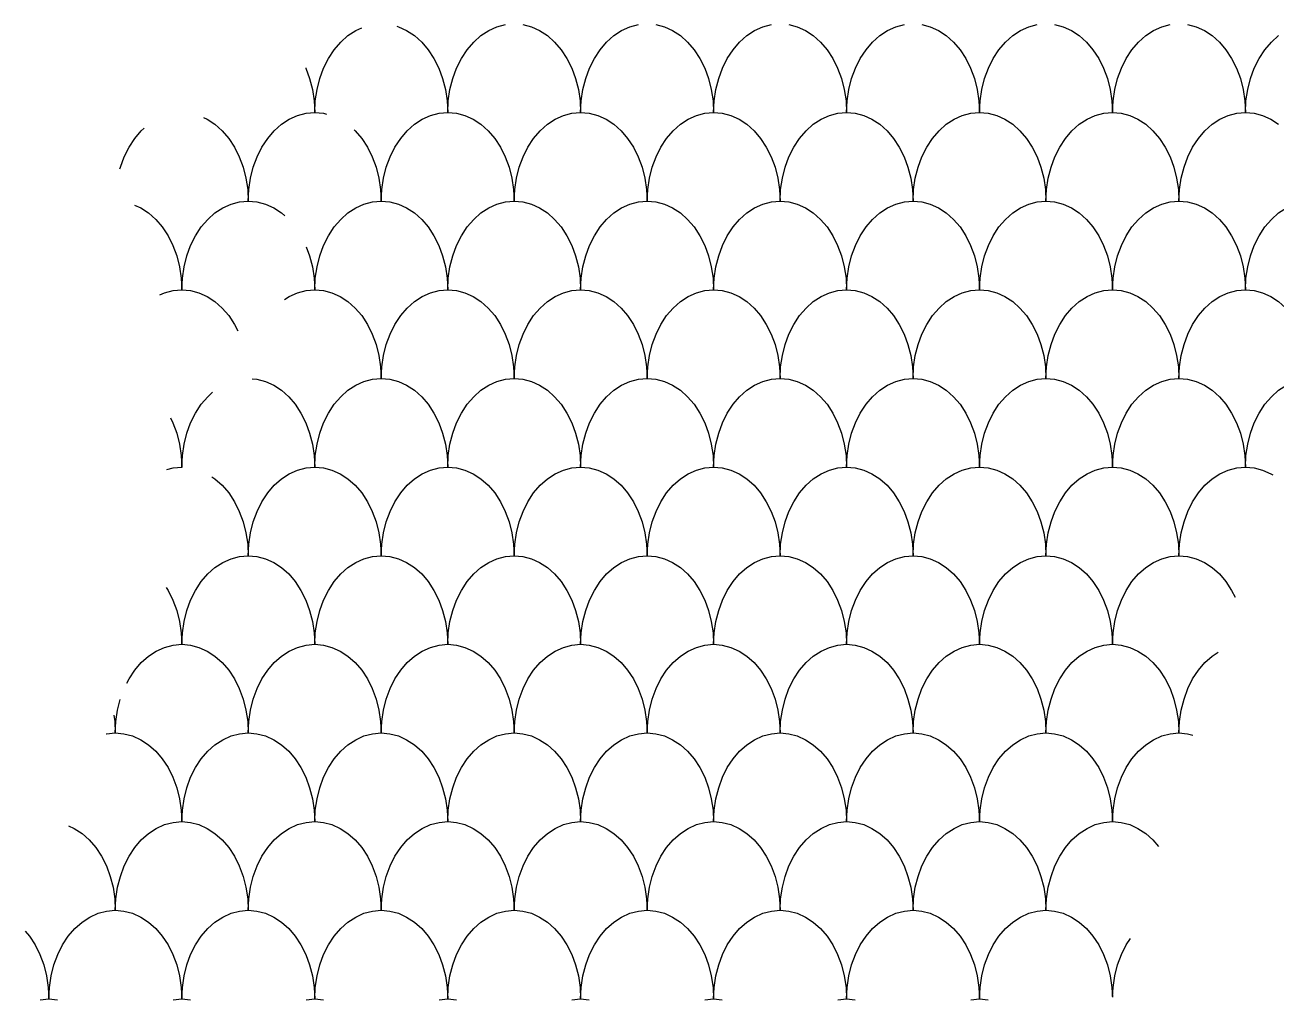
# Model space of a CAD drawing. Header units: millimetres. Extents: x 162 to 274, y -149 to -79.
# Drawn here: x 172.86 to 201.11, y -113.88 to -91.91 of the extents above; entities that cross this region are included whole.
import ezdxf

# ---------------------------------------------------------------- set-up
doc = ezdxf.new("R2010")
doc.units = ezdxf.units.MM

msp = doc.modelspace()

# ---------------------------------------------------------------- linework, layer by layer
for points in [[(179.394, -93.88), (179.407, -93.619), (179.446, -93.362), (179.509, -93.114), (179.595, -92.88), (179.704, -92.662), (179.834, -92.465), (179.981, -92.293), (180.144, -92.148), (180.32, -92.032), (180.459, -91.969)], [(181.247, -91.938), (181.283, -91.948), (181.468, -92.032), (181.644, -92.148), (181.808, -92.293), (181.955, -92.465), (182.084, -92.662), (182.193, -92.88), (182.28, -93.114), (182.343, -93.362), (182.382, -93.619), (182.394, -93.88)], [(182.394, -93.88), (182.407, -93.619), (182.446, -93.362), (182.509, -93.114), (182.595, -92.88), (182.704, -92.662), (182.834, -92.465), (182.981, -92.293), (183.144, -92.148), (183.32, -92.032), (183.506, -91.948), (183.699, -91.897)], [(184.09, -91.897), (184.283, -91.948), (184.468, -92.032), (184.644, -92.148), (184.808, -92.293), (184.955, -92.465), (185.084, -92.662), (185.193, -92.88), (185.28, -93.114), (185.343, -93.362), (185.382, -93.619), (185.394, -93.88)], [(185.394, -93.88), (185.407, -93.619), (185.446, -93.362), (185.509, -93.114), (185.595, -92.88), (185.704, -92.662), (185.834, -92.465), (185.981, -92.293), (186.144, -92.148), (186.32, -92.032), (186.506, -91.948), (186.699, -91.897)], [(187.09, -91.897), (187.283, -91.948), (187.468, -92.032), (187.644, -92.148), (187.808, -92.293), (187.955, -92.465), (188.084, -92.662), (188.193, -92.88), (188.28, -93.114), (188.343, -93.362), (188.382, -93.619), (188.394, -93.88)], [(188.394, -93.88), (188.407, -93.619), (188.446, -93.362), (188.509, -93.114), (188.595, -92.88), (188.704, -92.662), (188.834, -92.465), (188.981, -92.293), (189.144, -92.148), (189.32, -92.032), (189.506, -91.948), (189.699, -91.897)], [(190.09, -91.897), (190.283, -91.948), (190.468, -92.032), (190.644, -92.148), (190.808, -92.293), (190.955, -92.465), (191.084, -92.662), (191.193, -92.88), (191.28, -93.114), (191.343, -93.362), (191.382, -93.619), (191.394, -93.88)], [(191.394, -93.88), (191.407, -93.619), (191.446, -93.362), (191.509, -93.114), (191.595, -92.88), (191.704, -92.662), (191.834, -92.465), (191.981, -92.293), (192.144, -92.148), (192.32, -92.032), (192.506, -91.948), (192.699, -91.897)], [(193.09, -91.897), (193.283, -91.948), (193.468, -92.032), (193.644, -92.148), (193.808, -92.293), (193.955, -92.465), (194.084, -92.662), (194.193, -92.88), (194.28, -93.114), (194.343, -93.362), (194.382, -93.619), (194.394, -93.88)], [(194.394, -93.88), (194.407, -93.619), (194.446, -93.362), (194.509, -93.114), (194.595, -92.88), (194.704, -92.662), (194.834, -92.465), (194.981, -92.293), (195.144, -92.148), (195.32, -92.032), (195.506, -91.948), (195.699, -91.897)], [(196.09, -91.897), (196.283, -91.948), (196.468, -92.032), (196.644, -92.148), (196.808, -92.293), (196.955, -92.465), (197.084, -92.662), (197.193, -92.88), (197.28, -93.114), (197.343, -93.362), (197.382, -93.619), (197.394, -93.88)], [(197.394, -93.88), (197.407, -93.619), (197.446, -93.362), (197.509, -93.114), (197.595, -92.88), (197.704, -92.662), (197.834, -92.465), (197.981, -92.293), (198.144, -92.148), (198.32, -92.032), (198.506, -91.948), (198.699, -91.897)], [(199.09, -91.897), (199.283, -91.948), (199.468, -92.032), (199.644, -92.148), (199.808, -92.293), (199.955, -92.465), (200.084, -92.662), (200.193, -92.88), (200.28, -93.114), (200.343, -93.362), (200.382, -93.619), (200.394, -93.88)], [(200.394, -93.88), (200.407, -93.619), (200.446, -93.362), (200.509, -93.114), (200.595, -92.88), (200.704, -92.662), (200.834, -92.465), (200.981, -92.293), (201.144, -92.148)], [(179.191, -92.875), (179.193, -92.88), (179.28, -93.114), (179.343, -93.362), (179.382, -93.619), (179.394, -93.88)], [(176.883, -93.993), (176.968, -94.032), (177.144, -94.148), (177.308, -94.293), (177.455, -94.465), (177.584, -94.662), (177.693, -94.88), (177.78, -95.114), (177.843, -95.362), (177.882, -95.619), (177.894, -95.88)], [(177.894, -95.88), (177.907, -95.619), (177.946, -95.362), (178.009, -95.114), (178.095, -94.88), (178.204, -94.662), (178.334, -94.465), (178.481, -94.293), (178.644, -94.148), (178.82, -94.032), (179.006, -93.948), (179.199, -93.897), (179.394, -93.88), (179.59, -93.897), (179.662, -93.916)], [(180.894, -95.88), (180.907, -95.619), (180.946, -95.362), (181.009, -95.114), (181.095, -94.88), (181.204, -94.662), (181.334, -94.465), (181.481, -94.293), (181.644, -94.148), (181.82, -94.032), (182.006, -93.948), (182.199, -93.897), (182.394, -93.88), (182.59, -93.897), (182.783, -93.948), (182.968, -94.032), (183.144, -94.148), (183.308, -94.293), (183.455, -94.465), (183.584, -94.662), (183.693, -94.88), (183.78, -95.114), (183.843, -95.362), (183.882, -95.619), (183.894, -95.88)], [(183.894, -95.88), (183.907, -95.619), (183.946, -95.362), (184.009, -95.114), (184.095, -94.88), (184.204, -94.662), (184.334, -94.465), (184.481, -94.293), (184.644, -94.148), (184.82, -94.032), (185.006, -93.948), (185.199, -93.897), (185.394, -93.88), (185.59, -93.897), (185.783, -93.948), (185.968, -94.032), (186.144, -94.148), (186.308, -94.293), (186.455, -94.465), (186.584, -94.662), (186.693, -94.88), (186.78, -95.114), (186.843, -95.362), (186.882, -95.619), (186.894, -95.88)], [(186.894, -95.88), (186.907, -95.619), (186.946, -95.362), (187.009, -95.114), (187.095, -94.88), (187.204, -94.662), (187.334, -94.465), (187.481, -94.293), (187.644, -94.148), (187.82, -94.032), (188.006, -93.948), (188.199, -93.897), (188.394, -93.88), (188.59, -93.897), (188.783, -93.948), (188.968, -94.032), (189.144, -94.148), (189.308, -94.293), (189.455, -94.465), (189.584, -94.662), (189.693, -94.88), (189.78, -95.114), (189.843, -95.362), (189.882, -95.619), (189.894, -95.88)], [(189.894, -95.88), (189.907, -95.619), (189.946, -95.362), (190.009, -95.114), (190.095, -94.88), (190.204, -94.662), (190.334, -94.465), (190.481, -94.293), (190.644, -94.148), (190.82, -94.032), (191.006, -93.948), (191.199, -93.897), (191.394, -93.88), (191.59, -93.897), (191.783, -93.948), (191.968, -94.032), (192.144, -94.148), (192.308, -94.293), (192.455, -94.465), (192.584, -94.662), (192.693, -94.88), (192.78, -95.114), (192.843, -95.362), (192.882, -95.619), (192.894, -95.88)], [(192.894, -95.88), (192.907, -95.619), (192.946, -95.362), (193.009, -95.114), (193.095, -94.88), (193.204, -94.662), (193.334, -94.465), (193.481, -94.293), (193.644, -94.148), (193.82, -94.032), (194.006, -93.948), (194.199, -93.897), (194.394, -93.88), (194.59, -93.897), (194.783, -93.948), (194.968, -94.032), (195.144, -94.148), (195.308, -94.293), (195.455, -94.465), (195.584, -94.662), (195.693, -94.88), (195.78, -95.114), (195.843, -95.362), (195.882, -95.619), (195.894, -95.88)], [(195.894, -95.88), (195.907, -95.619), (195.946, -95.362), (196.009, -95.114), (196.095, -94.88), (196.204, -94.662), (196.334, -94.465), (196.481, -94.293), (196.644, -94.148), (196.82, -94.032), (197.006, -93.948), (197.199, -93.897), (197.394, -93.88), (197.59, -93.897), (197.783, -93.948), (197.968, -94.032), (198.144, -94.148), (198.308, -94.293), (198.455, -94.465), (198.584, -94.662), (198.693, -94.88), (198.78, -95.114), (198.843, -95.362), (198.882, -95.619), (198.894, -95.88)], [(198.894, -95.88), (198.907, -95.619), (198.946, -95.362), (199.009, -95.114), (199.095, -94.88), (199.204, -94.662), (199.334, -94.465), (199.481, -94.293), (199.644, -94.148), (199.82, -94.032), (200.006, -93.948), (200.199, -93.897), (200.394, -93.88), (200.59, -93.897), (200.783, -93.948), (200.968, -94.032), (201.144, -94.148)], [(174.999, -95.153), (175.009, -95.114), (175.095, -94.88), (175.204, -94.662), (175.334, -94.465), (175.481, -94.293), (175.549, -94.233)], [(180.287, -94.275), (180.308, -94.293), (180.455, -94.465), (180.584, -94.662), (180.693, -94.88), (180.78, -95.114), (180.843, -95.362), (180.882, -95.619), (180.894, -95.88)], [(175.331, -95.97), (175.468, -96.032), (175.644, -96.148), (175.808, -96.293), (175.955, -96.465), (176.084, -96.662), (176.193, -96.88), (176.28, -97.114), (176.343, -97.362), (176.382, -97.619), (176.394, -97.88)], [(176.394, -97.88), (176.407, -97.619), (176.446, -97.362), (176.509, -97.114), (176.595, -96.88), (176.704, -96.662), (176.834, -96.465), (176.981, -96.293), (177.144, -96.148), (177.32, -96.032), (177.506, -95.948), (177.699, -95.897), (177.894, -95.88), (178.09, -95.897), (178.283, -95.948), (178.468, -96.032), (178.644, -96.148), (178.72, -96.215)], [(179.394, -97.88), (179.407, -97.619), (179.446, -97.362), (179.509, -97.114), (179.595, -96.88), (179.704, -96.662), (179.834, -96.465), (179.981, -96.293), (180.144, -96.148), (180.32, -96.032), (180.506, -95.948), (180.699, -95.897), (180.894, -95.88), (181.09, -95.897), (181.283, -95.948), (181.468, -96.032), (181.644, -96.148), (181.808, -96.293), (181.955, -96.465), (182.084, -96.662), (182.193, -96.88), (182.28, -97.114), (182.343, -97.362), (182.382, -97.619), (182.394, -97.88)], [(182.394, -97.88), (182.407, -97.619), (182.446, -97.362), (182.509, -97.114), (182.595, -96.88), (182.704, -96.662), (182.834, -96.465), (182.981, -96.293), (183.144, -96.148), (183.32, -96.032), (183.506, -95.948), (183.699, -95.897), (183.894, -95.88), (184.09, -95.897), (184.283, -95.948), (184.468, -96.032), (184.644, -96.148), (184.808, -96.293), (184.955, -96.465), (185.084, -96.662), (185.193, -96.88), (185.28, -97.114), (185.343, -97.362), (185.382, -97.619), (185.394, -97.88)], [(185.394, -97.88), (185.407, -97.619), (185.446, -97.362), (185.509, -97.114), (185.595, -96.88), (185.704, -96.662), (185.834, -96.465), (185.981, -96.293), (186.144, -96.148), (186.32, -96.032), (186.506, -95.948), (186.699, -95.897), (186.894, -95.88), (187.09, -95.897), (187.283, -95.948), (187.468, -96.032), (187.644, -96.148), (187.808, -96.293), (187.955, -96.465), (188.084, -96.662), (188.193, -96.88), (188.28, -97.114), (188.343, -97.362), (188.382, -97.619), (188.394, -97.88)], [(188.394, -97.88), (188.407, -97.619), (188.446, -97.362), (188.509, -97.114), (188.595, -96.88), (188.704, -96.662), (188.834, -96.465), (188.981, -96.293), (189.144, -96.148), (189.32, -96.032), (189.506, -95.948), (189.699, -95.897), (189.894, -95.88), (190.09, -95.897), (190.283, -95.948), (190.468, -96.032), (190.644, -96.148), (190.808, -96.293), (190.955, -96.465), (191.084, -96.662), (191.193, -96.88), (191.28, -97.114), (191.343, -97.362), (191.382, -97.619), (191.394, -97.88)], [(191.394, -97.88), (191.407, -97.619), (191.446, -97.362), (191.509, -97.114), (191.595, -96.88), (191.704, -96.662), (191.834, -96.465), (191.981, -96.293), (192.144, -96.148), (192.32, -96.032), (192.506, -95.948), (192.699, -95.897), (192.894, -95.88), (193.09, -95.897), (193.283, -95.948), (193.468, -96.032), (193.644, -96.148), (193.808, -96.293), (193.955, -96.465), (194.084, -96.662), (194.193, -96.88), (194.28, -97.114), (194.343, -97.362), (194.382, -97.619), (194.394, -97.88)], [(194.394, -97.88), (194.407, -97.619), (194.446, -97.362), (194.509, -97.114), (194.595, -96.88), (194.704, -96.662), (194.834, -96.465), (194.981, -96.293), (195.144, -96.148), (195.32, -96.032), (195.506, -95.948), (195.699, -95.897), (195.894, -95.88), (196.09, -95.897), (196.283, -95.948), (196.468, -96.032), (196.644, -96.148), (196.808, -96.293), (196.955, -96.465), (197.084, -96.662), (197.193, -96.88), (197.28, -97.114), (197.343, -97.362), (197.382, -97.619), (197.394, -97.88)], [(197.394, -97.88), (197.407, -97.619), (197.446, -97.362), (197.509, -97.114), (197.595, -96.88), (197.704, -96.662), (197.834, -96.465), (197.981, -96.293), (198.144, -96.148), (198.32, -96.032), (198.506, -95.948), (198.699, -95.897), (198.894, -95.88), (199.09, -95.897), (199.283, -95.948), (199.468, -96.032), (199.644, -96.148), (199.808, -96.293), (199.955, -96.465), (200.084, -96.662), (200.193, -96.88), (200.28, -97.114), (200.343, -97.362), (200.382, -97.619), (200.394, -97.88)], [(200.394, -97.88), (200.407, -97.619), (200.446, -97.362), (200.509, -97.114), (200.595, -96.88), (200.704, -96.662), (200.834, -96.465), (200.981, -96.293), (201.144, -96.148), (201.32, -96.032), (201.506, -95.948), (201.699, -95.897), (201.894, -95.88), (202.09, -95.897), (202.283, -95.948), (202.468, -96.032), (202.644, -96.148), (202.786, -96.274)], [(179.204, -96.909), (179.28, -97.114), (179.343, -97.362), (179.382, -97.619), (179.394, -97.88)], [(175.899, -97.996), (176.006, -97.948), (176.199, -97.897), (176.394, -97.88), (176.59, -97.897), (176.783, -97.948), (176.968, -98.032), (177.144, -98.148), (177.308, -98.293), (177.455, -98.465), (177.584, -98.662), (177.658, -98.81)], [(178.714, -98.102), (178.82, -98.032), (179.006, -97.948), (179.199, -97.897), (179.394, -97.88), (179.59, -97.897), (179.783, -97.948), (179.968, -98.032), (180.144, -98.148), (180.308, -98.293), (180.455, -98.465), (180.584, -98.662), (180.693, -98.88), (180.78, -99.114), (180.843, -99.362), (180.882, -99.619), (180.894, -99.88)], [(180.894, -99.88), (180.907, -99.619), (180.946, -99.362), (181.009, -99.114), (181.095, -98.88), (181.204, -98.662), (181.334, -98.465), (181.481, -98.293), (181.644, -98.148), (181.82, -98.032), (182.006, -97.948), (182.199, -97.897), (182.394, -97.88), (182.59, -97.897), (182.783, -97.948), (182.968, -98.032), (183.144, -98.148), (183.308, -98.293), (183.455, -98.465), (183.584, -98.662), (183.693, -98.88), (183.78, -99.114), (183.843, -99.362), (183.882, -99.619), (183.894, -99.88)], [(183.894, -99.88), (183.907, -99.619), (183.946, -99.362), (184.009, -99.114), (184.095, -98.88), (184.204, -98.662), (184.334, -98.465), (184.481, -98.293), (184.644, -98.148), (184.82, -98.032), (185.006, -97.948), (185.199, -97.897), (185.394, -97.88), (185.59, -97.897), (185.783, -97.948), (185.968, -98.032), (186.144, -98.148), (186.308, -98.293), (186.455, -98.465), (186.584, -98.662), (186.693, -98.88), (186.78, -99.114), (186.843, -99.362), (186.882, -99.619), (186.894, -99.88)], [(186.894, -99.88), (186.907, -99.619), (186.946, -99.362), (187.009, -99.114), (187.095, -98.88), (187.204, -98.662), (187.334, -98.465), (187.481, -98.293), (187.644, -98.148), (187.82, -98.032), (188.006, -97.948), (188.199, -97.897), (188.394, -97.88), (188.59, -97.897), (188.783, -97.948), (188.968, -98.032), (189.144, -98.148), (189.308, -98.293), (189.455, -98.465), (189.584, -98.662), (189.693, -98.88), (189.78, -99.114), (189.843, -99.362), (189.882, -99.619), (189.894, -99.88)], [(189.894, -99.88), (189.907, -99.619), (189.946, -99.362), (190.009, -99.114), (190.095, -98.88), (190.204, -98.662), (190.334, -98.465), (190.481, -98.293), (190.644, -98.148), (190.82, -98.032), (191.006, -97.948), (191.199, -97.897), (191.394, -97.88), (191.59, -97.897), (191.783, -97.948), (191.968, -98.032), (192.144, -98.148), (192.308, -98.293), (192.455, -98.465), (192.584, -98.662), (192.693, -98.88), (192.78, -99.114), (192.843, -99.362), (192.882, -99.619), (192.894, -99.88)], [(192.894, -99.88), (192.907, -99.619), (192.946, -99.362), (193.009, -99.114), (193.095, -98.88), (193.204, -98.662), (193.334, -98.465), (193.481, -98.293), (193.644, -98.148), (193.82, -98.032), (194.006, -97.948), (194.199, -97.897), (194.394, -97.88), (194.59, -97.897), (194.783, -97.948), (194.968, -98.032), (195.144, -98.148), (195.308, -98.293), (195.455, -98.465), (195.584, -98.662), (195.693, -98.88), (195.78, -99.114), (195.843, -99.362), (195.882, -99.619), (195.894, -99.88)], [(195.894, -99.88), (195.907, -99.619), (195.946, -99.362), (196.009, -99.114), (196.095, -98.88), (196.204, -98.662), (196.334, -98.465), (196.481, -98.293), (196.644, -98.148), (196.82, -98.032), (197.006, -97.948), (197.199, -97.897), (197.394, -97.88), (197.59, -97.897), (197.783, -97.948), (197.968, -98.032), (198.144, -98.148), (198.308, -98.293), (198.455, -98.465), (198.584, -98.662), (198.693, -98.88), (198.78, -99.114), (198.843, -99.362), (198.882, -99.619), (198.894, -99.88)], [(198.894, -99.88), (198.907, -99.619), (198.946, -99.362), (199.009, -99.114), (199.095, -98.88), (199.204, -98.662), (199.334, -98.465), (199.481, -98.293), (199.644, -98.148), (199.82, -98.032), (200.006, -97.948), (200.199, -97.897), (200.394, -97.88), (200.59, -97.897), (200.783, -97.948), (200.968, -98.032), (201.144, -98.148), (201.308, -98.293), (201.455, -98.465), (201.584, -98.662), (201.693, -98.88), (201.78, -99.114), (201.841, -99.352)], [(177.98, -99.887), (178.09, -99.897), (178.283, -99.948), (178.468, -100.032), (178.644, -100.148), (178.808, -100.293), (178.955, -100.465), (179.084, -100.662), (179.193, -100.88), (179.28, -101.114), (179.343, -101.362), (179.382, -101.619), (179.394, -101.88)], [(179.394, -101.88), (179.407, -101.619), (179.446, -101.362), (179.509, -101.114), (179.595, -100.88), (179.704, -100.662), (179.834, -100.465), (179.981, -100.293), (180.144, -100.148), (180.32, -100.032), (180.506, -99.948), (180.699, -99.897), (180.894, -99.88), (181.09, -99.897), (181.283, -99.948), (181.468, -100.032), (181.644, -100.148), (181.808, -100.293), (181.955, -100.465), (182.084, -100.662), (182.193, -100.88), (182.28, -101.114), (182.343, -101.362), (182.382, -101.619), (182.394, -101.88)], [(182.394, -101.88), (182.407, -101.619), (182.446, -101.362), (182.509, -101.114), (182.595, -100.88), (182.704, -100.662), (182.834, -100.465), (182.981, -100.293), (183.144, -100.148), (183.32, -100.032), (183.506, -99.948), (183.699, -99.897), (183.894, -99.88), (184.09, -99.897), (184.283, -99.948), (184.468, -100.032), (184.644, -100.148), (184.808, -100.293), (184.955, -100.465), (185.084, -100.662), (185.193, -100.88), (185.28, -101.114), (185.343, -101.362), (185.382, -101.619), (185.394, -101.88)], [(185.394, -101.88), (185.407, -101.619), (185.446, -101.362), (185.509, -101.114), (185.595, -100.88), (185.704, -100.662), (185.834, -100.465), (185.981, -100.293), (186.144, -100.148), (186.32, -100.032), (186.506, -99.948), (186.699, -99.897), (186.894, -99.88), (187.09, -99.897), (187.283, -99.948), (187.468, -100.032), (187.644, -100.148), (187.808, -100.293), (187.955, -100.465), (188.084, -100.662), (188.193, -100.88), (188.28, -101.114), (188.343, -101.362), (188.382, -101.619), (188.394, -101.88)], [(188.394, -101.88), (188.407, -101.619), (188.446, -101.362), (188.509, -101.114), (188.595, -100.88), (188.704, -100.662), (188.834, -100.465), (188.981, -100.293), (189.144, -100.148), (189.32, -100.032), (189.506, -99.948), (189.699, -99.897), (189.894, -99.88), (190.09, -99.897), (190.283, -99.948), (190.468, -100.032), (190.644, -100.148), (190.808, -100.293), (190.955, -100.465), (191.084, -100.662), (191.193, -100.88), (191.28, -101.114), (191.343, -101.362), (191.382, -101.619), (191.394, -101.88)], [(191.394, -101.88), (191.407, -101.619), (191.446, -101.362), (191.509, -101.114), (191.595, -100.88), (191.704, -100.662), (191.834, -100.465), (191.981, -100.293), (192.144, -100.148), (192.32, -100.032), (192.506, -99.948), (192.699, -99.897), (192.894, -99.88), (193.09, -99.897), (193.283, -99.948), (193.468, -100.032), (193.644, -100.148), (193.808, -100.293), (193.955, -100.465), (194.084, -100.662), (194.193, -100.88), (194.28, -101.114), (194.343, -101.362), (194.382, -101.619), (194.394, -101.88)], [(194.394, -101.88), (194.407, -101.619), (194.446, -101.362), (194.509, -101.114), (194.595, -100.88), (194.704, -100.662), (194.834, -100.465), (194.981, -100.293), (195.144, -100.148), (195.32, -100.032), (195.506, -99.948), (195.699, -99.897), (195.894, -99.88), (196.09, -99.897), (196.283, -99.948), (196.468, -100.032), (196.644, -100.148), (196.808, -100.293), (196.955, -100.465), (197.084, -100.662), (197.193, -100.88), (197.28, -101.114), (197.343, -101.362), (197.382, -101.619), (197.394, -101.88)], [(197.394, -101.88), (197.407, -101.619), (197.446, -101.362), (197.509, -101.114), (197.595, -100.88), (197.704, -100.662), (197.834, -100.465), (197.981, -100.293), (198.144, -100.148), (198.32, -100.032), (198.506, -99.948), (198.699, -99.897), (198.894, -99.88), (199.09, -99.897), (199.283, -99.948), (199.468, -100.032), (199.644, -100.148), (199.808, -100.293), (199.955, -100.465), (200.084, -100.662), (200.193, -100.88), (200.28, -101.114), (200.343, -101.362), (200.382, -101.619), (200.394, -101.88)], [(200.394, -101.88), (200.407, -101.619), (200.446, -101.362), (200.509, -101.114), (200.595, -100.88), (200.704, -100.662), (200.834, -100.465), (200.981, -100.293), (201.144, -100.148), (201.32, -100.032), (201.506, -99.948), (201.671, -99.904)], [(176.394, -101.88), (176.407, -101.619), (176.446, -101.362), (176.509, -101.114), (176.595, -100.88), (176.704, -100.662), (176.834, -100.465), (176.981, -100.293), (177.091, -100.195)], [(176.139, -100.77), (176.193, -100.88), (176.28, -101.114), (176.343, -101.362), (176.382, -101.619), (176.394, -101.88)], [(176.054, -101.935), (176.199, -101.897), (176.394, -101.88), (176.401, -101.88)], [(177.894, -103.88), (177.907, -103.619), (177.946, -103.362), (178.009, -103.114), (178.095, -102.88), (178.204, -102.662), (178.334, -102.465), (178.481, -102.293), (178.644, -102.148), (178.82, -102.032), (179.006, -101.948), (179.199, -101.897), (179.394, -101.88), (179.59, -101.897), (179.783, -101.948), (179.968, -102.032), (180.144, -102.148), (180.308, -102.293), (180.455, -102.465), (180.584, -102.662), (180.693, -102.88), (180.78, -103.114), (180.843, -103.362), (180.882, -103.619), (180.894, -103.88)], [(180.894, -103.88), (180.907, -103.619), (180.946, -103.362), (181.009, -103.114), (181.095, -102.88), (181.204, -102.662), (181.334, -102.465), (181.481, -102.293), (181.644, -102.148), (181.82, -102.032), (182.006, -101.948), (182.199, -101.897), (182.394, -101.88), (182.59, -101.897), (182.783, -101.948), (182.968, -102.032), (183.144, -102.148), (183.308, -102.293), (183.455, -102.465), (183.584, -102.662), (183.693, -102.88), (183.78, -103.114), (183.843, -103.362), (183.882, -103.619), (183.894, -103.88)], [(183.894, -103.88), (183.907, -103.619), (183.946, -103.362), (184.009, -103.114), (184.095, -102.88), (184.204, -102.662), (184.334, -102.465), (184.481, -102.293), (184.644, -102.148), (184.82, -102.032), (185.006, -101.948), (185.199, -101.897), (185.394, -101.88), (185.59, -101.897), (185.783, -101.948), (185.968, -102.032), (186.144, -102.148), (186.308, -102.293), (186.455, -102.465), (186.584, -102.662), (186.693, -102.88), (186.78, -103.114), (186.843, -103.362), (186.882, -103.619), (186.894, -103.88)], [(186.894, -103.88), (186.907, -103.619), (186.946, -103.362), (187.009, -103.114), (187.095, -102.88), (187.204, -102.662), (187.334, -102.465), (187.481, -102.293), (187.644, -102.148), (187.82, -102.032), (188.006, -101.948), (188.199, -101.897), (188.394, -101.88), (188.59, -101.897), (188.783, -101.948), (188.968, -102.032), (189.144, -102.148), (189.308, -102.293), (189.455, -102.465), (189.584, -102.662), (189.693, -102.88), (189.78, -103.114), (189.843, -103.362), (189.882, -103.619), (189.894, -103.88)], [(189.894, -103.88), (189.907, -103.619), (189.946, -103.362), (190.009, -103.114), (190.095, -102.88), (190.204, -102.662), (190.334, -102.465), (190.481, -102.293), (190.644, -102.148), (190.82, -102.032), (191.006, -101.948), (191.199, -101.897), (191.394, -101.88), (191.59, -101.897), (191.783, -101.948), (191.968, -102.032), (192.144, -102.148), (192.308, -102.293), (192.455, -102.465), (192.584, -102.662), (192.693, -102.88), (192.78, -103.114), (192.843, -103.362), (192.882, -103.619), (192.894, -103.88)], [(192.894, -103.88), (192.907, -103.619), (192.946, -103.362), (193.009, -103.114), (193.095, -102.88), (193.204, -102.662), (193.334, -102.465), (193.481, -102.293), (193.644, -102.148), (193.82, -102.032), (194.006, -101.948), (194.199, -101.897), (194.394, -101.88), (194.59, -101.897), (194.783, -101.948), (194.968, -102.032), (195.144, -102.148), (195.308, -102.293), (195.455, -102.465), (195.584, -102.662), (195.693, -102.88), (195.78, -103.114), (195.843, -103.362), (195.882, -103.619), (195.894, -103.88)], [(195.894, -103.88), (195.907, -103.619), (195.946, -103.362), (196.009, -103.114), (196.095, -102.88), (196.204, -102.662), (196.334, -102.465), (196.481, -102.293), (196.644, -102.148), (196.82, -102.032), (197.006, -101.948), (197.199, -101.897), (197.394, -101.88), (197.59, -101.897), (197.783, -101.948), (197.968, -102.032), (198.144, -102.148), (198.308, -102.293), (198.455, -102.465), (198.584, -102.662), (198.693, -102.88), (198.78, -103.114), (198.843, -103.362), (198.882, -103.619), (198.894, -103.88)], [(198.894, -103.88), (198.907, -103.619), (198.946, -103.362), (199.009, -103.114), (199.095, -102.88), (199.204, -102.662), (199.334, -102.465), (199.481, -102.293), (199.644, -102.148), (199.82, -102.032), (200.006, -101.948), (200.199, -101.897), (200.394, -101.88), (200.59, -101.897), (200.783, -101.948), (200.968, -102.032), (201.01, -102.059)], [(177.071, -102.099), (177.144, -102.148), (177.308, -102.293), (177.455, -102.465), (177.584, -102.662), (177.693, -102.88), (177.78, -103.114), (177.843, -103.362), (177.882, -103.619), (177.894, -103.88)], [(176.394, -105.88), (176.407, -105.619), (176.446, -105.362), (176.509, -105.114), (176.595, -104.88), (176.704, -104.662), (176.834, -104.465), (176.981, -104.293), (177.144, -104.148), (177.32, -104.032), (177.506, -103.948), (177.699, -103.897), (177.894, -103.88), (178.09, -103.897), (178.283, -103.948), (178.468, -104.032), (178.644, -104.148), (178.808, -104.293), (178.955, -104.465), (179.084, -104.662), (179.193, -104.88), (179.28, -105.114), (179.343, -105.362), (179.382, -105.619), (179.394, -105.88)], [(179.394, -105.88), (179.407, -105.619), (179.446, -105.362), (179.509, -105.114), (179.595, -104.88), (179.704, -104.662), (179.834, -104.465), (179.981, -104.293), (180.144, -104.148), (180.32, -104.032), (180.506, -103.948), (180.699, -103.897), (180.894, -103.88), (181.09, -103.897), (181.283, -103.948), (181.468, -104.032), (181.644, -104.148), (181.808, -104.293), (181.955, -104.465), (182.084, -104.662), (182.193, -104.88), (182.28, -105.114), (182.343, -105.362), (182.382, -105.619), (182.394, -105.88)], [(182.394, -105.88), (182.407, -105.619), (182.446, -105.362), (182.509, -105.114), (182.595, -104.88), (182.704, -104.662), (182.834, -104.465), (182.981, -104.293), (183.144, -104.148), (183.32, -104.032), (183.506, -103.948), (183.699, -103.897), (183.894, -103.88), (184.09, -103.897), (184.283, -103.948), (184.468, -104.032), (184.644, -104.148), (184.808, -104.293), (184.955, -104.465), (185.084, -104.662), (185.193, -104.88), (185.28, -105.114), (185.343, -105.362), (185.382, -105.619), (185.394, -105.88)], [(185.394, -105.88), (185.407, -105.619), (185.446, -105.362), (185.509, -105.114), (185.595, -104.88), (185.704, -104.662), (185.834, -104.465), (185.981, -104.293), (186.144, -104.148), (186.32, -104.032), (186.506, -103.948), (186.699, -103.897), (186.894, -103.88), (187.09, -103.897), (187.283, -103.948), (187.468, -104.032), (187.644, -104.148), (187.808, -104.293), (187.955, -104.465), (188.084, -104.662), (188.193, -104.88), (188.28, -105.114), (188.343, -105.362), (188.382, -105.619), (188.394, -105.88)], [(188.394, -105.88), (188.407, -105.619), (188.446, -105.362), (188.509, -105.114), (188.595, -104.88), (188.704, -104.662), (188.834, -104.465), (188.981, -104.293), (189.144, -104.148), (189.32, -104.032), (189.506, -103.948), (189.699, -103.897), (189.894, -103.88), (190.09, -103.897), (190.283, -103.948), (190.468, -104.032), (190.644, -104.148), (190.808, -104.293), (190.955, -104.465), (191.084, -104.662), (191.193, -104.88), (191.28, -105.114), (191.343, -105.362), (191.382, -105.619), (191.394, -105.88)], [(191.394, -105.88), (191.407, -105.619), (191.446, -105.362), (191.509, -105.114), (191.595, -104.88), (191.704, -104.662), (191.834, -104.465), (191.981, -104.293), (192.144, -104.148), (192.32, -104.032), (192.506, -103.948), (192.699, -103.897), (192.894, -103.88), (193.09, -103.897), (193.283, -103.948), (193.468, -104.032), (193.644, -104.148), (193.808, -104.293), (193.955, -104.465), (194.084, -104.662), (194.193, -104.88), (194.28, -105.114), (194.343, -105.362), (194.382, -105.619), (194.394, -105.88)], [(194.394, -105.88), (194.407, -105.619), (194.446, -105.362), (194.509, -105.114), (194.595, -104.88), (194.704, -104.662), (194.834, -104.465), (194.981, -104.293), (195.144, -104.148), (195.32, -104.032), (195.506, -103.948), (195.699, -103.897), (195.894, -103.88), (196.09, -103.897), (196.283, -103.948), (196.468, -104.032), (196.644, -104.148), (196.808, -104.293), (196.955, -104.465), (197.084, -104.662), (197.193, -104.88), (197.28, -105.114), (197.343, -105.362), (197.382, -105.619), (197.394, -105.88)], [(197.394, -105.88), (197.407, -105.619), (197.446, -105.362), (197.509, -105.114), (197.595, -104.88), (197.704, -104.662), (197.834, -104.465), (197.981, -104.293), (198.144, -104.148), (198.32, -104.032), (198.506, -103.948), (198.699, -103.897), (198.894, -103.88), (199.09, -103.897), (199.283, -103.948), (199.468, -104.032), (199.644, -104.148), (199.808, -104.293), (199.955, -104.465), (200.084, -104.662), (200.163, -104.818)], [(176.044, -104.6), (176.084, -104.662), (176.193, -104.88), (176.28, -105.114), (176.343, -105.362), (176.382, -105.619), (176.394, -105.88)], [(175.158, -106.755), (175.204, -106.662), (175.334, -106.465), (175.481, -106.293), (175.644, -106.148), (175.82, -106.032), (176.006, -105.948), (176.199, -105.897), (176.394, -105.88), (176.59, -105.897), (176.783, -105.948), (176.968, -106.032), (177.144, -106.148), (177.308, -106.293), (177.455, -106.465), (177.584, -106.662), (177.693, -106.88), (177.78, -107.114), (177.843, -107.362), (177.882, -107.619), (177.894, -107.88)], [(177.894, -107.88), (177.907, -107.619), (177.946, -107.362), (178.009, -107.114), (178.095, -106.88), (178.204, -106.662), (178.334, -106.465), (178.481, -106.293), (178.644, -106.148), (178.82, -106.032), (179.006, -105.948), (179.199, -105.897), (179.394, -105.88), (179.59, -105.897), (179.783, -105.948), (179.968, -106.032), (180.144, -106.148), (180.308, -106.293), (180.455, -106.465), (180.584, -106.662), (180.693, -106.88), (180.78, -107.114), (180.843, -107.362), (180.882, -107.619), (180.894, -107.88)], [(180.894, -107.88), (180.907, -107.619), (180.946, -107.362), (181.009, -107.114), (181.095, -106.88), (181.204, -106.662), (181.334, -106.465), (181.481, -106.293), (181.644, -106.148), (181.82, -106.032), (182.006, -105.948), (182.199, -105.897), (182.394, -105.88), (182.59, -105.897), (182.783, -105.948), (182.968, -106.032), (183.144, -106.148), (183.308, -106.293), (183.455, -106.465), (183.584, -106.662), (183.693, -106.88), (183.78, -107.114), (183.843, -107.362), (183.882, -107.619), (183.894, -107.88)], [(183.894, -107.88), (183.907, -107.619), (183.946, -107.362), (184.009, -107.114), (184.095, -106.88), (184.204, -106.662), (184.334, -106.465), (184.481, -106.293), (184.644, -106.148), (184.82, -106.032), (185.006, -105.948), (185.199, -105.897), (185.394, -105.88), (185.59, -105.897), (185.783, -105.948), (185.968, -106.032), (186.144, -106.148), (186.308, -106.293), (186.455, -106.465), (186.584, -106.662), (186.693, -106.88), (186.78, -107.114), (186.843, -107.362), (186.882, -107.619), (186.894, -107.88)], [(186.894, -107.88), (186.907, -107.619), (186.946, -107.362), (187.009, -107.114), (187.095, -106.88), (187.204, -106.662), (187.334, -106.465), (187.481, -106.293), (187.644, -106.148), (187.82, -106.032), (188.006, -105.948), (188.199, -105.897), (188.394, -105.88), (188.59, -105.897), (188.783, -105.948), (188.968, -106.032), (189.144, -106.148), (189.308, -106.293), (189.455, -106.465), (189.584, -106.662), (189.693, -106.88), (189.78, -107.114), (189.843, -107.362), (189.882, -107.619), (189.894, -107.88)], [(189.894, -107.88), (189.907, -107.619), (189.946, -107.362), (190.009, -107.114), (190.095, -106.88), (190.204, -106.662), (190.334, -106.465), (190.481, -106.293), (190.644, -106.148), (190.82, -106.032), (191.006, -105.948), (191.199, -105.897), (191.394, -105.88), (191.59, -105.897), (191.783, -105.948), (191.968, -106.032), (192.144, -106.148), (192.308, -106.293), (192.455, -106.465), (192.584, -106.662), (192.693, -106.88), (192.78, -107.114), (192.843, -107.362), (192.882, -107.619), (192.894, -107.88)], [(192.894, -107.88), (192.907, -107.619), (192.946, -107.362), (193.009, -107.114), (193.095, -106.88), (193.204, -106.662), (193.334, -106.465), (193.481, -106.293), (193.644, -106.148), (193.82, -106.032), (194.006, -105.948), (194.199, -105.897), (194.394, -105.88), (194.59, -105.897), (194.783, -105.948), (194.968, -106.032), (195.144, -106.148), (195.308, -106.293), (195.455, -106.465), (195.584, -106.662), (195.693, -106.88), (195.78, -107.114), (195.843, -107.362), (195.882, -107.619), (195.894, -107.88)], [(195.894, -107.88), (195.907, -107.619), (195.946, -107.362), (196.009, -107.114), (196.095, -106.88), (196.204, -106.662), (196.334, -106.465), (196.481, -106.293), (196.644, -106.148), (196.82, -106.032), (197.006, -105.948), (197.199, -105.897), (197.394, -105.88), (197.59, -105.897), (197.783, -105.948), (197.968, -106.032), (198.144, -106.148), (198.308, -106.293), (198.455, -106.465), (198.584, -106.662), (198.693, -106.88), (198.78, -107.114), (198.843, -107.362), (198.882, -107.619), (198.894, -107.88)], [(198.894, -107.88), (198.907, -107.619), (198.946, -107.362), (199.009, -107.114), (199.095, -106.88), (199.204, -106.662), (199.334, -106.465), (199.481, -106.293), (199.644, -106.148), (199.783, -106.057)], [(174.894, -107.88), (174.907, -107.619), (174.946, -107.362), (175.006, -107.125)], [(174.861, -107.478), (174.882, -107.619), (174.894, -107.88)], [(174.687, -107.9), (174.699, -107.897), (174.894, -107.88), (175.09, -107.897), (175.283, -107.948), (175.468, -108.032), (175.644, -108.148), (175.808, -108.293), (175.955, -108.465), (176.084, -108.662), (176.193, -108.88), (176.28, -109.114), (176.343, -109.362), (176.382, -109.619), (176.394, -109.88)], [(176.394, -109.88), (176.407, -109.619), (176.446, -109.362), (176.509, -109.114), (176.595, -108.88), (176.704, -108.662), (176.834, -108.465), (176.981, -108.293), (177.144, -108.148), (177.32, -108.032), (177.506, -107.948), (177.699, -107.897), (177.894, -107.88), (178.09, -107.897), (178.283, -107.948), (178.468, -108.032), (178.644, -108.148), (178.808, -108.293), (178.955, -108.465), (179.084, -108.662), (179.193, -108.88), (179.28, -109.114), (179.343, -109.362), (179.382, -109.619), (179.394, -109.88)], [(179.394, -109.88), (179.407, -109.619), (179.446, -109.362), (179.509, -109.114), (179.595, -108.88), (179.704, -108.662), (179.834, -108.465), (179.981, -108.293), (180.144, -108.148), (180.32, -108.032), (180.506, -107.948), (180.699, -107.897), (180.894, -107.88), (181.09, -107.897), (181.283, -107.948), (181.468, -108.032), (181.644, -108.148), (181.808, -108.293), (181.955, -108.465), (182.084, -108.662), (182.193, -108.88), (182.28, -109.114), (182.343, -109.362), (182.382, -109.619), (182.394, -109.88)], [(182.394, -109.88), (182.407, -109.619), (182.446, -109.362), (182.509, -109.114), (182.595, -108.88), (182.704, -108.662), (182.834, -108.465), (182.981, -108.293), (183.144, -108.148), (183.32, -108.032), (183.506, -107.948), (183.699, -107.897), (183.894, -107.88), (184.09, -107.897), (184.283, -107.948), (184.468, -108.032), (184.644, -108.148), (184.808, -108.293), (184.955, -108.465), (185.084, -108.662), (185.193, -108.88), (185.28, -109.114), (185.343, -109.362), (185.382, -109.619), (185.394, -109.88)], [(185.394, -109.88), (185.407, -109.619), (185.446, -109.362), (185.509, -109.114), (185.595, -108.88), (185.704, -108.662), (185.834, -108.465), (185.981, -108.293), (186.144, -108.148), (186.32, -108.032), (186.506, -107.948), (186.699, -107.897), (186.894, -107.88), (187.09, -107.897), (187.283, -107.948), (187.468, -108.032), (187.644, -108.148), (187.808, -108.293), (187.955, -108.465), (188.084, -108.662), (188.193, -108.88), (188.28, -109.114), (188.343, -109.362), (188.382, -109.619), (188.394, -109.88)], [(188.394, -109.88), (188.407, -109.619), (188.446, -109.362), (188.509, -109.114), (188.595, -108.88), (188.704, -108.662), (188.834, -108.465), (188.981, -108.293), (189.144, -108.148), (189.32, -108.032), (189.506, -107.948), (189.699, -107.897), (189.894, -107.88), (190.09, -107.897), (190.283, -107.948), (190.468, -108.032), (190.644, -108.148), (190.808, -108.293), (190.955, -108.465), (191.084, -108.662), (191.193, -108.88), (191.28, -109.114), (191.343, -109.362), (191.382, -109.619), (191.394, -109.88)], [(191.394, -109.88), (191.407, -109.619), (191.446, -109.362), (191.509, -109.114), (191.595, -108.88), (191.704, -108.662), (191.834, -108.465), (191.981, -108.293), (192.144, -108.148), (192.32, -108.032), (192.506, -107.948), (192.699, -107.897), (192.894, -107.88), (193.09, -107.897), (193.283, -107.948), (193.468, -108.032), (193.644, -108.148), (193.808, -108.293), (193.955, -108.465), (194.084, -108.662), (194.193, -108.88), (194.28, -109.114), (194.343, -109.362), (194.382, -109.619), (194.394, -109.88)], [(194.394, -109.88), (194.407, -109.619), (194.446, -109.362), (194.509, -109.114), (194.595, -108.88), (194.704, -108.662), (194.834, -108.465), (194.981, -108.293), (195.144, -108.148), (195.32, -108.032), (195.506, -107.948), (195.699, -107.897), (195.894, -107.88), (196.09, -107.897), (196.283, -107.948), (196.468, -108.032), (196.644, -108.148), (196.808, -108.293), (196.955, -108.465), (197.084, -108.662), (197.193, -108.88), (197.28, -109.114), (197.343, -109.362), (197.382, -109.619), (197.394, -109.88)], [(197.394, -109.88), (197.407, -109.619), (197.446, -109.362), (197.509, -109.114), (197.595, -108.88), (197.704, -108.662), (197.834, -108.465), (197.981, -108.293), (198.144, -108.148), (198.32, -108.032), (198.506, -107.948), (198.699, -107.897), (198.894, -107.88), (199.09, -107.897), (199.208, -107.928)], [(174.894, -111.88), (174.907, -111.619), (174.946, -111.362), (175.009, -111.114), (175.095, -110.88), (175.204, -110.662), (175.334, -110.465), (175.481, -110.293), (175.644, -110.148), (175.82, -110.032), (176.006, -109.948), (176.199, -109.897), (176.394, -109.88), (176.59, -109.897), (176.783, -109.948), (176.968, -110.032), (177.144, -110.148), (177.308, -110.293), (177.455, -110.465), (177.584, -110.662), (177.693, -110.88), (177.78, -111.114), (177.843, -111.362), (177.882, -111.619), (177.894, -111.88)], [(177.894, -111.88), (177.907, -111.619), (177.946, -111.362), (178.009, -111.114), (178.095, -110.88), (178.204, -110.662), (178.334, -110.465), (178.481, -110.293), (178.644, -110.148), (178.82, -110.032), (179.006, -109.948), (179.199, -109.897), (179.394, -109.88), (179.59, -109.897), (179.783, -109.948), (179.968, -110.032), (180.144, -110.148), (180.308, -110.293), (180.455, -110.465), (180.584, -110.662), (180.693, -110.88), (180.78, -111.114), (180.843, -111.362), (180.882, -111.619), (180.894, -111.88)], [(180.894, -111.88), (180.907, -111.619), (180.946, -111.362), (181.009, -111.114), (181.095, -110.88), (181.204, -110.662), (181.334, -110.465), (181.481, -110.293), (181.644, -110.148), (181.82, -110.032), (182.006, -109.948), (182.199, -109.897), (182.394, -109.88), (182.59, -109.897), (182.783, -109.948), (182.968, -110.032), (183.144, -110.148), (183.308, -110.293), (183.455, -110.465), (183.584, -110.662), (183.693, -110.88), (183.78, -111.114), (183.843, -111.362), (183.882, -111.619), (183.894, -111.88)], [(183.894, -111.88), (183.907, -111.619), (183.946, -111.362), (184.009, -111.114), (184.095, -110.88), (184.204, -110.662), (184.334, -110.465), (184.481, -110.293), (184.644, -110.148), (184.82, -110.032), (185.006, -109.948), (185.199, -109.897), (185.394, -109.88), (185.59, -109.897), (185.783, -109.948), (185.968, -110.032), (186.144, -110.148), (186.308, -110.293), (186.455, -110.465), (186.584, -110.662), (186.693, -110.88), (186.78, -111.114), (186.843, -111.362), (186.882, -111.619), (186.894, -111.88)], [(186.894, -111.88), (186.907, -111.619), (186.946, -111.362), (187.009, -111.114), (187.095, -110.88), (187.204, -110.662), (187.334, -110.465), (187.481, -110.293), (187.644, -110.148), (187.82, -110.032), (188.006, -109.948), (188.199, -109.897), (188.394, -109.88), (188.59, -109.897), (188.783, -109.948), (188.968, -110.032), (189.144, -110.148), (189.308, -110.293), (189.455, -110.465), (189.584, -110.662), (189.693, -110.88), (189.78, -111.114), (189.843, -111.362), (189.882, -111.619), (189.894, -111.88)], [(189.894, -111.88), (189.907, -111.619), (189.946, -111.362), (190.009, -111.114), (190.095, -110.88), (190.204, -110.662), (190.334, -110.465), (190.481, -110.293), (190.644, -110.148), (190.82, -110.032), (191.006, -109.948), (191.199, -109.897), (191.394, -109.88), (191.59, -109.897), (191.783, -109.948), (191.968, -110.032), (192.144, -110.148), (192.308, -110.293), (192.455, -110.465), (192.584, -110.662), (192.693, -110.88), (192.78, -111.114), (192.843, -111.362), (192.882, -111.619), (192.894, -111.88)], [(192.894, -111.88), (192.907, -111.619), (192.946, -111.362), (193.009, -111.114), (193.095, -110.88), (193.204, -110.662), (193.334, -110.465), (193.481, -110.293), (193.644, -110.148), (193.82, -110.032), (194.006, -109.948), (194.199, -109.897), (194.394, -109.88), (194.59, -109.897), (194.783, -109.948), (194.968, -110.032), (195.144, -110.148), (195.308, -110.293), (195.455, -110.465), (195.584, -110.662), (195.693, -110.88), (195.78, -111.114), (195.843, -111.362), (195.882, -111.619), (195.894, -111.88)], [(195.894, -111.88), (195.907, -111.619), (195.946, -111.362), (196.009, -111.114), (196.095, -110.88), (196.204, -110.662), (196.334, -110.465), (196.481, -110.293), (196.644, -110.148), (196.82, -110.032), (197.006, -109.948), (197.199, -109.897), (197.394, -109.88), (197.59, -109.897), (197.783, -109.948), (197.968, -110.032), (198.144, -110.148), (198.308, -110.293), (198.436, -110.443)], [(173.836, -109.972), (173.968, -110.032), (174.144, -110.148), (174.308, -110.293), (174.455, -110.465), (174.584, -110.662), (174.693, -110.88), (174.78, -111.114), (174.843, -111.362), (174.882, -111.619), (174.894, -111.88)], [(173.394, -113.88), (173.407, -113.619), (173.446, -113.362), (173.509, -113.114), (173.595, -112.88), (173.704, -112.662), (173.834, -112.465), (173.981, -112.293), (174.144, -112.148), (174.32, -112.032), (174.506, -111.948), (174.699, -111.897), (174.894, -111.88), (175.09, -111.897), (175.283, -111.948), (175.468, -112.032), (175.644, -112.148), (175.808, -112.293), (175.955, -112.465), (176.084, -112.662), (176.193, -112.88), (176.28, -113.114), (176.343, -113.362), (176.382, -113.619), (176.394, -113.88)], [(176.394, -113.88), (176.407, -113.619), (176.446, -113.362), (176.509, -113.114), (176.595, -112.88), (176.704, -112.662), (176.834, -112.465), (176.981, -112.293), (177.144, -112.148), (177.32, -112.032), (177.506, -111.948), (177.699, -111.897), (177.894, -111.88), (178.09, -111.897), (178.283, -111.948), (178.468, -112.032), (178.644, -112.148), (178.808, -112.293), (178.955, -112.465), (179.084, -112.662), (179.193, -112.88), (179.28, -113.114), (179.343, -113.362), (179.382, -113.619), (179.394, -113.88)], [(179.394, -113.88), (179.407, -113.619), (179.446, -113.362), (179.509, -113.114), (179.595, -112.88), (179.704, -112.662), (179.834, -112.465), (179.981, -112.293), (180.144, -112.148), (180.32, -112.032), (180.506, -111.948), (180.699, -111.897), (180.894, -111.88), (181.09, -111.897), (181.283, -111.948), (181.468, -112.032), (181.644, -112.148), (181.808, -112.293), (181.955, -112.465), (182.084, -112.662), (182.193, -112.88), (182.28, -113.114), (182.343, -113.362), (182.382, -113.619), (182.394, -113.88)], [(182.394, -113.88), (182.407, -113.619), (182.446, -113.362), (182.509, -113.114), (182.595, -112.88), (182.704, -112.662), (182.834, -112.465), (182.981, -112.293), (183.144, -112.148), (183.32, -112.032), (183.506, -111.948), (183.699, -111.897), (183.894, -111.88), (184.09, -111.897), (184.283, -111.948), (184.468, -112.032), (184.644, -112.148), (184.808, -112.293), (184.955, -112.465), (185.084, -112.662), (185.193, -112.88), (185.28, -113.114), (185.343, -113.362), (185.382, -113.619), (185.394, -113.88)], [(185.394, -113.88), (185.407, -113.619), (185.446, -113.362), (185.509, -113.114), (185.595, -112.88), (185.704, -112.662), (185.834, -112.465), (185.981, -112.293), (186.144, -112.148), (186.32, -112.032), (186.506, -111.948), (186.699, -111.897), (186.894, -111.88), (187.09, -111.897), (187.283, -111.948), (187.468, -112.032), (187.644, -112.148), (187.808, -112.293), (187.955, -112.465), (188.084, -112.662), (188.193, -112.88), (188.28, -113.114), (188.343, -113.362), (188.382, -113.619), (188.394, -113.88)], [(188.394, -113.88), (188.407, -113.619), (188.446, -113.362), (188.509, -113.114), (188.595, -112.88), (188.704, -112.662), (188.834, -112.465), (188.981, -112.293), (189.144, -112.148), (189.32, -112.032), (189.506, -111.948), (189.699, -111.897), (189.894, -111.88), (190.09, -111.897), (190.283, -111.948), (190.468, -112.032), (190.644, -112.148), (190.808, -112.293), (190.955, -112.465), (191.084, -112.662), (191.193, -112.88), (191.28, -113.114), (191.343, -113.362), (191.382, -113.619), (191.394, -113.88)], [(191.394, -113.88), (191.407, -113.619), (191.446, -113.362), (191.509, -113.114), (191.595, -112.88), (191.704, -112.662), (191.834, -112.465), (191.981, -112.293), (192.144, -112.148), (192.32, -112.032), (192.506, -111.948), (192.699, -111.897), (192.894, -111.88), (193.09, -111.897), (193.283, -111.948), (193.468, -112.032), (193.644, -112.148), (193.808, -112.293), (193.955, -112.465), (194.084, -112.662), (194.193, -112.88), (194.28, -113.114), (194.343, -113.362), (194.382, -113.619), (194.394, -113.88)], [(194.394, -113.88), (194.407, -113.619), (194.446, -113.362), (194.509, -113.114), (194.595, -112.88), (194.704, -112.662), (194.834, -112.465), (194.981, -112.293), (195.144, -112.148), (195.32, -112.032), (195.506, -111.948), (195.699, -111.897), (195.894, -111.88), (196.09, -111.897), (196.283, -111.948), (196.468, -112.032), (196.644, -112.148), (196.808, -112.293), (196.955, -112.465), (197.084, -112.662), (197.193, -112.88), (197.28, -113.114), (197.343, -113.362), (197.382, -113.619), (197.393, -113.842)], [(172.858, -112.352), (172.955, -112.465), (173.084, -112.662), (173.193, -112.88), (173.28, -113.114), (173.343, -113.362), (173.382, -113.619), (173.394, -113.88)], [(197.397, -113.828), (197.407, -113.619), (197.446, -113.362), (197.509, -113.114), (197.595, -112.88), (197.704, -112.662), (197.799, -112.518)], [(173.199, -113.897), (173.394, -113.88), (173.59, -113.897)], [(176.199, -113.897), (176.394, -113.88), (176.59, -113.897)], [(179.199, -113.897), (179.394, -113.88), (179.59, -113.897)], [(182.199, -113.897), (182.394, -113.88), (182.59, -113.897)], [(185.199, -113.897), (185.394, -113.88), (185.59, -113.897)], [(188.199, -113.897), (188.394, -113.88), (188.59, -113.897)], [(191.199, -113.897), (191.394, -113.88), (191.59, -113.897)], [(194.199, -113.897), (194.394, -113.88), (194.59, -113.897)]]:
    msp.add_lwpolyline(points)

doc.saveas('drawing.dxf')
